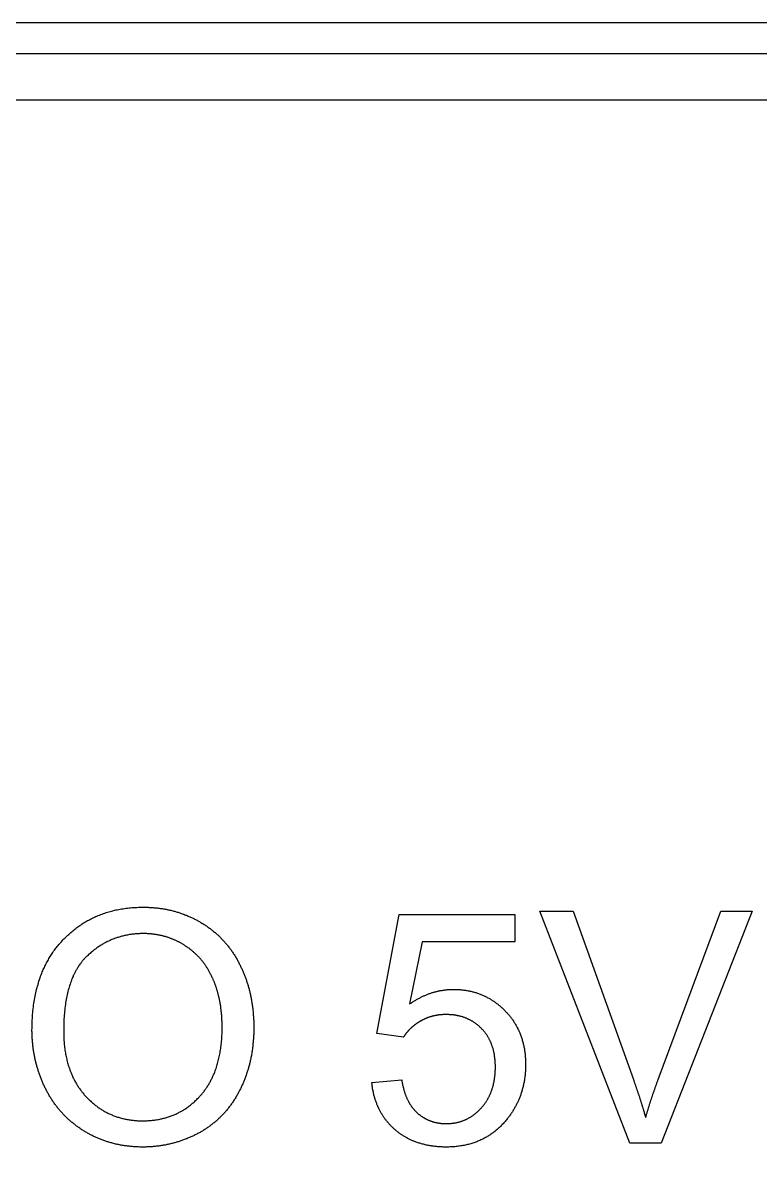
# Model space of a CAD drawing. Extents: x -140 to 139, y -60 to 60.
# Drawn here: x 39.75 to 49.28, y -33.81 to -19 of the extents above; entities that cross this region are included whole.
import ezdxf

# ---------------------------------------------------------------- set-up
doc = ezdxf.new("R2010")
doc.units = 0
doc.layers.add('ENGRAVE', color=5, linetype='Continuous')

msp = doc.modelspace()

# ---------------------------------------------------------------- linework, layer by layer
at = {"layer": 'ENGRAVE', "color": 5}
for points in [[(57.5, -19), (6.5, -19), (6.5, -45), (57.5, -45), (57.5, -19)], [(57.1, -19.4), (6.9, -19.4), (6.9, -44.6), (57.1, -44.6), (57.1, -19.4)]]:
    msp.add_lwpolyline(points, close=True, dxfattribs=at)
for points in [[(56.5, -20), (7.5, -20)], [(40.267, -30.87), (40.28, -30.858), (40.292, -30.846), (40.304, -30.833), (40.316, -30.821), (40.329, -30.809), (40.341, -30.798), (40.354, -30.786), (40.367, -30.775), (40.38, -30.764), (40.393, -30.753), (40.406, -30.742), (40.419, -30.732), (40.432, -30.722), (40.446, -30.711), (40.459, -30.702), (40.473, -30.692), (40.487, -30.682), (40.501, -30.673), (40.514, -30.664), (40.528, -30.655), (40.543, -30.646), (40.557, -30.637), (40.571, -30.629), (40.586, -30.621), (40.6, -30.613), (40.615, -30.605), (40.63, -30.597), (40.645, -30.59), (40.659, -30.583), (40.674, -30.576), (40.689, -30.569), (40.705, -30.562), (40.722, -30.555), (40.738, -30.548), (40.756, -30.541), (40.773, -30.535), (40.79, -30.529), (40.808, -30.523), (40.825, -30.517), (40.843, -30.511), (40.86, -30.506), (40.878, -30.501), (40.896, -30.496), (40.914, -30.492), (40.933, -30.487), (40.951, -30.483), (40.97, -30.479), (40.988, -30.476), (41.007, -30.472), (41.026, -30.469), (41.045, -30.466), (41.064, -30.463), (41.083, -30.46), (41.103, -30.458), (41.122, -30.456), (41.142, -30.454), (41.161, -30.452), (41.181, -30.451), (41.201, -30.45), (41.221, -30.449), (41.242, -30.448), (41.262, -30.447), (41.282, -30.447), (41.303, -30.447)], [(41.303, -30.447), (41.316, -30.447), (41.33, -30.447), (41.343, -30.447), (41.356, -30.448), (41.369, -30.448), (41.383, -30.449), (41.396, -30.449), (41.409, -30.45), (41.422, -30.451), (41.435, -30.452), (41.448, -30.453), (41.461, -30.454), (41.474, -30.456), (41.487, -30.457), (41.499, -30.458), (41.512, -30.46), (41.525, -30.462), (41.538, -30.464), (41.55, -30.465), (41.563, -30.468), (41.575, -30.47), (41.588, -30.472), (41.6, -30.474), (41.613, -30.477), (41.625, -30.479), (41.637, -30.482), (41.65, -30.485), (41.662, -30.487), (41.674, -30.49), (41.687, -30.493), (41.699, -30.497), (41.711, -30.5), (41.722, -30.503), (41.733, -30.506), (41.744, -30.51), (41.755, -30.513), (41.766, -30.516), (41.777, -30.52), (41.788, -30.524), (41.799, -30.528), (41.81, -30.531), (41.821, -30.535), (41.832, -30.539), (41.843, -30.544), (41.854, -30.548), (41.865, -30.552), (41.875, -30.556), (41.886, -30.561), (41.897, -30.566), (41.907, -30.57), (41.918, -30.575), (41.928, -30.58), (41.939, -30.585), (41.949, -30.59), (41.96, -30.595), (41.97, -30.6), (41.98, -30.606), (41.991, -30.611), (42.001, -30.616), (42.011, -30.622), (42.021, -30.628), (42.032, -30.634), (42.042, -30.639), (42.052, -30.645)], [(47.6, -33.5), (46.437, -30.5)], [(46.437, -30.5), (46.867, -30.5)], [(46.867, -30.5), (47.647, -32.679)], [(47.966, -32.679), (48.776, -30.5)], [(49.181, -30.5), (48.007, -33.5)], [(48.776, -30.5), (49.181, -30.5)], [(42.052, -30.645), (42.062, -30.652), (42.072, -30.658), (42.082, -30.664), (42.092, -30.67), (42.102, -30.677), (42.112, -30.683), (42.122, -30.69), (42.132, -30.697), (42.142, -30.704), (42.151, -30.71), (42.161, -30.717), (42.17, -30.724), (42.179, -30.731), (42.189, -30.739), (42.198, -30.746), (42.207, -30.753), (42.216, -30.761), (42.225, -30.768), (42.234, -30.776), (42.243, -30.783), (42.252, -30.791), (42.26, -30.799), (42.269, -30.806), (42.277, -30.814), (42.286, -30.822), (42.294, -30.83), (42.303, -30.839), (42.311, -30.847), (42.319, -30.855), (42.327, -30.863), (42.335, -30.872), (42.343, -30.88), (42.351, -30.889), (42.359, -30.898), (42.367, -30.907), (42.374, -30.916), (42.382, -30.925), (42.39, -30.934), (42.397, -30.943), (42.405, -30.953), (42.412, -30.962), (42.419, -30.972), (42.426, -30.981), (42.434, -30.991), (42.441, -31), (42.448, -31.01), (42.454, -31.02), (42.461, -31.03), (42.468, -31.04), (42.475, -31.05), (42.481, -31.06), (42.488, -31.071), (42.494, -31.081), (42.5, -31.091), (42.507, -31.102), (42.513, -31.112), (42.519, -31.123), (42.525, -31.134), (42.531, -31.145), (42.537, -31.156), (42.542, -31.167), (42.548, -31.178), (42.554, -31.189), (42.559, -31.2)], [(44.327, -32.082), (44.618, -30.541)], [(44.618, -30.541), (46.11, -30.541)], [(46.11, -30.541), (46.11, -30.893)], [(41.305, -30.789), (41.292, -30.789), (41.279, -30.789), (41.266, -30.789), (41.253, -30.79), (41.24, -30.79), (41.227, -30.791), (41.214, -30.792), (41.201, -30.793), (41.189, -30.794), (41.176, -30.796), (41.163, -30.797), (41.151, -30.799), (41.138, -30.801), (41.126, -30.802), (41.114, -30.805), (41.101, -30.807), (41.089, -30.809), (41.077, -30.812), (41.065, -30.814), (41.053, -30.817), (41.041, -30.82), (41.029, -30.823), (41.017, -30.826), (41.005, -30.829), (40.993, -30.833), (40.982, -30.837), (40.97, -30.84), (40.958, -30.844), (40.947, -30.848), (40.935, -30.852), (40.924, -30.857), (40.912, -30.861), (40.901, -30.866), (40.89, -30.871), (40.879, -30.876), (40.867, -30.881), (40.856, -30.886), (40.845, -30.891), (40.834, -30.897), (40.823, -30.902), (40.813, -30.908), (40.802, -30.914), (40.791, -30.92), (40.78, -30.926), (40.77, -30.932), (40.759, -30.939), (40.749, -30.945), (40.738, -30.952), (40.728, -30.959), (40.717, -30.966), (40.707, -30.973), (40.697, -30.98), (40.687, -30.988), (40.677, -30.995), (40.666, -31.003), (40.656, -31.011), (40.647, -31.019), (40.637, -31.027), (40.627, -31.035), (40.617, -31.044), (40.607, -31.053), (40.598, -31.061), (40.588, -31.07), (40.578, -31.079)], [(41.839, -30.94), (41.832, -30.935), (41.824, -30.931), (41.817, -30.926), (41.81, -30.922), (41.803, -30.918), (41.795, -30.914), (41.788, -30.909), (41.78, -30.905), (41.773, -30.901), (41.765, -30.897), (41.758, -30.894), (41.75, -30.89), (41.743, -30.886), (41.735, -30.882), (41.728, -30.879), (41.72, -30.875), (41.712, -30.872), (41.705, -30.868), (41.697, -30.865), (41.689, -30.862), (41.681, -30.859), (41.673, -30.856), (41.666, -30.853), (41.658, -30.85), (41.65, -30.847), (41.642, -30.844), (41.634, -30.841), (41.626, -30.838), (41.618, -30.836), (41.61, -30.833), (41.602, -30.831), (41.594, -30.828), (41.585, -30.826), (41.577, -30.824), (41.568, -30.821), (41.559, -30.819), (41.551, -30.817), (41.542, -30.815), (41.533, -30.813), (41.525, -30.811), (41.516, -30.809), (41.507, -30.807), (41.498, -30.806), (41.489, -30.804), (41.48, -30.803), (41.471, -30.801), (41.462, -30.8), (41.453, -30.799), (41.444, -30.797), (41.435, -30.796), (41.426, -30.795), (41.417, -30.794), (41.408, -30.793), (41.399, -30.792), (41.389, -30.792), (41.38, -30.791), (41.371, -30.79), (41.361, -30.79), (41.352, -30.789), (41.343, -30.789), (41.333, -30.789), (41.324, -30.789), (41.314, -30.789), (41.305, -30.789)], [(39.866, -32.039), (39.867, -32.013), (39.867, -31.987), (39.868, -31.961), (39.868, -31.936), (39.869, -31.91), (39.871, -31.885), (39.872, -31.86), (39.874, -31.835), (39.876, -31.811), (39.879, -31.787), (39.881, -31.762), (39.884, -31.738), (39.887, -31.715), (39.891, -31.691), (39.894, -31.668), (39.898, -31.645), (39.902, -31.622), (39.906, -31.599), (39.911, -31.577), (39.916, -31.554), (39.921, -31.532), (39.926, -31.51), (39.932, -31.488), (39.938, -31.467), (39.944, -31.446), (39.95, -31.425), (39.956, -31.404), (39.963, -31.383), (39.971, -31.362), (39.978, -31.341), (39.986, -31.321), (39.993, -31.302), (40, -31.285), (40.006, -31.27), (40.012, -31.255), (40.019, -31.241), (40.026, -31.227), (40.033, -31.212), (40.04, -31.197), (40.047, -31.182), (40.055, -31.168), (40.062, -31.154), (40.07, -31.139), (40.078, -31.126), (40.086, -31.112), (40.094, -31.098), (40.102, -31.084), (40.111, -31.071), (40.12, -31.057), (40.128, -31.044), (40.137, -31.031), (40.146, -31.018), (40.156, -31.005), (40.165, -30.992), (40.175, -30.979), (40.184, -30.967), (40.194, -30.954), (40.204, -30.942), (40.214, -30.93), (40.225, -30.918), (40.235, -30.906), (40.246, -30.894), (40.257, -30.882), (40.267, -30.87)], [(42.201, -31.364), (42.197, -31.355), (42.193, -31.346), (42.189, -31.337), (42.185, -31.329), (42.181, -31.32), (42.176, -31.312), (42.172, -31.303), (42.168, -31.295), (42.163, -31.287), (42.159, -31.278), (42.154, -31.27), (42.149, -31.262), (42.145, -31.254), (42.14, -31.246), (42.135, -31.238), (42.13, -31.23), (42.125, -31.223), (42.12, -31.215), (42.115, -31.207), (42.11, -31.2), (42.105, -31.192), (42.1, -31.185), (42.094, -31.177), (42.089, -31.17), (42.083, -31.163), (42.078, -31.156), (42.072, -31.149), (42.067, -31.142), (42.061, -31.134), (42.055, -31.127), (42.049, -31.121), (42.044, -31.114), (42.038, -31.108), (42.032, -31.101), (42.027, -31.095), (42.021, -31.089), (42.015, -31.083), (42.009, -31.077), (42.004, -31.071), (41.998, -31.065), (41.992, -31.059), (41.986, -31.053), (41.979, -31.048), (41.973, -31.042), (41.967, -31.036), (41.961, -31.031), (41.955, -31.025), (41.948, -31.02), (41.942, -31.014), (41.935, -31.009), (41.929, -31.004), (41.922, -30.998), (41.916, -30.993), (41.909, -30.988), (41.902, -30.983), (41.895, -30.978), (41.888, -30.973), (41.882, -30.968), (41.875, -30.963), (41.868, -30.959), (41.861, -30.954), (41.853, -30.949), (41.846, -30.945), (41.839, -30.94)], [(44.913, -30.893), (44.751, -31.699)], [(46.11, -30.893), (44.913, -30.893)], [(40.578, -31.079), (40.571, -31.086), (40.564, -31.093), (40.557, -31.1), (40.55, -31.108), (40.543, -31.115), (40.537, -31.122), (40.53, -31.13), (40.523, -31.138), (40.517, -31.146), (40.51, -31.154), (40.504, -31.162), (40.498, -31.17), (40.492, -31.178), (40.486, -31.186), (40.48, -31.195), (40.474, -31.203), (40.468, -31.212), (40.462, -31.221), (40.457, -31.23), (40.451, -31.239), (40.446, -31.248), (40.44, -31.257), (40.435, -31.267), (40.43, -31.276), (40.425, -31.286), (40.419, -31.296), (40.415, -31.306), (40.41, -31.315), (40.406, -31.324), (40.401, -31.333), (40.397, -31.344), (40.391, -31.356), (40.385, -31.371), (40.378, -31.388), (40.371, -31.407), (40.364, -31.426), (40.358, -31.445), (40.352, -31.463), (40.346, -31.482), (40.341, -31.5), (40.335, -31.52), (40.33, -31.539), (40.325, -31.559), (40.321, -31.58), (40.316, -31.6), (40.312, -31.621), (40.308, -31.642), (40.305, -31.663), (40.301, -31.685), (40.298, -31.707), (40.295, -31.729), (40.292, -31.752), (40.289, -31.775), (40.287, -31.798), (40.285, -31.821), (40.283, -31.845), (40.281, -31.869), (40.28, -31.893), (40.278, -31.918), (40.277, -31.943), (40.277, -31.968), (40.276, -31.993), (40.276, -32.019), (40.276, -32.045)], [(42.559, -31.2), (42.564, -31.21), (42.569, -31.221), (42.574, -31.231), (42.579, -31.242), (42.584, -31.252), (42.589, -31.263), (42.594, -31.273), (42.598, -31.284), (42.603, -31.295), (42.607, -31.305), (42.611, -31.316), (42.616, -31.327), (42.62, -31.338), (42.624, -31.349), (42.628, -31.36), (42.632, -31.371), (42.636, -31.382), (42.64, -31.393), (42.643, -31.404), (42.647, -31.415), (42.651, -31.426), (42.654, -31.437), (42.658, -31.449), (42.661, -31.46), (42.664, -31.471), (42.668, -31.483), (42.671, -31.494), (42.674, -31.506), (42.677, -31.517), (42.68, -31.528), (42.683, -31.54), (42.685, -31.552), (42.688, -31.565), (42.691, -31.578), (42.694, -31.592), (42.697, -31.605), (42.7, -31.619), (42.702, -31.633), (42.705, -31.646), (42.707, -31.66), (42.71, -31.674), (42.712, -31.687), (42.714, -31.701), (42.716, -31.715), (42.718, -31.729), (42.72, -31.743), (42.721, -31.757), (42.723, -31.771), (42.724, -31.785), (42.726, -31.8), (42.727, -31.814), (42.728, -31.828), (42.729, -31.843), (42.73, -31.857), (42.731, -31.871), (42.732, -31.886), (42.733, -31.901), (42.734, -31.915), (42.734, -31.93), (42.735, -31.945), (42.735, -31.959), (42.735, -31.974), (42.735, -31.989), (42.735, -32.004)], [(42.326, -32.002), (42.326, -31.99), (42.326, -31.977), (42.326, -31.965), (42.325, -31.952), (42.325, -31.94), (42.325, -31.927), (42.324, -31.915), (42.324, -31.903), (42.323, -31.891), (42.322, -31.879), (42.322, -31.867), (42.321, -31.855), (42.32, -31.843), (42.319, -31.831), (42.318, -31.819), (42.317, -31.808), (42.315, -31.796), (42.314, -31.784), (42.313, -31.773), (42.311, -31.761), (42.31, -31.75), (42.308, -31.738), (42.307, -31.727), (42.305, -31.716), (42.303, -31.705), (42.301, -31.694), (42.299, -31.682), (42.297, -31.671), (42.295, -31.66), (42.293, -31.649), (42.29, -31.638), (42.288, -31.627), (42.286, -31.618), (42.284, -31.609), (42.282, -31.601), (42.28, -31.592), (42.278, -31.584), (42.276, -31.575), (42.274, -31.567), (42.271, -31.558), (42.269, -31.549), (42.266, -31.541), (42.264, -31.532), (42.262, -31.524), (42.259, -31.516), (42.256, -31.507), (42.254, -31.499), (42.251, -31.491), (42.248, -31.483), (42.246, -31.474), (42.243, -31.466), (42.24, -31.458), (42.237, -31.45), (42.234, -31.442), (42.231, -31.434), (42.228, -31.426), (42.225, -31.418), (42.221, -31.41), (42.218, -31.402), (42.215, -31.394), (42.212, -31.387), (42.208, -31.379), (42.205, -31.371), (42.201, -31.364)], [(44.751, -31.699), (44.76, -31.693), (44.769, -31.687), (44.778, -31.681), (44.787, -31.675), (44.796, -31.669), (44.805, -31.664), (44.814, -31.658), (44.823, -31.653), (44.832, -31.648), (44.841, -31.642), (44.85, -31.637), (44.859, -31.632), (44.868, -31.627), (44.877, -31.623), (44.886, -31.618), (44.895, -31.613), (44.904, -31.609), (44.913, -31.604), (44.922, -31.6), (44.931, -31.596), (44.941, -31.592), (44.95, -31.588), (44.959, -31.584), (44.968, -31.58), (44.977, -31.576), (44.987, -31.573), (44.996, -31.569), (45.005, -31.566), (45.015, -31.562), (45.024, -31.559), (45.033, -31.556), (45.043, -31.553), (45.051, -31.551), (45.06, -31.548), (45.068, -31.546), (45.076, -31.543), (45.085, -31.541), (45.093, -31.539), (45.102, -31.537), (45.11, -31.535), (45.119, -31.533), (45.127, -31.531), (45.136, -31.529), (45.144, -31.527), (45.153, -31.526), (45.162, -31.524), (45.17, -31.523), (45.179, -31.521), (45.187, -31.52), (45.196, -31.519), (45.205, -31.518), (45.213, -31.517), (45.222, -31.516), (45.231, -31.515), (45.239, -31.514), (45.248, -31.514), (45.257, -31.513), (45.265, -31.512), (45.274, -31.512), (45.283, -31.512), (45.292, -31.511), (45.3, -31.511), (45.309, -31.511), (45.318, -31.511)], [(45.318, -31.511), (45.33, -31.511), (45.343, -31.511), (45.355, -31.512), (45.367, -31.512), (45.379, -31.513), (45.391, -31.513), (45.403, -31.514), (45.415, -31.515), (45.427, -31.516), (45.439, -31.518), (45.451, -31.519), (45.463, -31.521), (45.474, -31.522), (45.486, -31.524), (45.497, -31.526), (45.509, -31.528), (45.52, -31.531), (45.532, -31.533), (45.543, -31.535), (45.554, -31.538), (45.565, -31.541), (45.576, -31.544), (45.587, -31.547), (45.598, -31.55), (45.609, -31.553), (45.62, -31.557), (45.631, -31.561), (45.642, -31.564), (45.652, -31.568), (45.663, -31.572), (45.674, -31.576), (45.684, -31.581), (45.694, -31.585), (45.704, -31.589), (45.715, -31.594), (45.724, -31.599), (45.734, -31.603), (45.744, -31.608), (45.754, -31.614), (45.764, -31.619), (45.774, -31.624), (45.783, -31.63), (45.793, -31.635), (45.802, -31.641), (45.812, -31.647), (45.821, -31.653), (45.831, -31.659), (45.84, -31.665), (45.849, -31.672), (45.858, -31.678), (45.868, -31.685), (45.877, -31.692), (45.886, -31.699), (45.895, -31.706), (45.903, -31.713), (45.912, -31.72), (45.921, -31.727), (45.93, -31.735), (45.938, -31.743), (45.947, -31.751), (45.956, -31.759), (45.964, -31.767), (45.972, -31.775), (45.981, -31.783)], [(45.22, -31.836), (45.214, -31.836), (45.208, -31.836), (45.202, -31.836), (45.197, -31.837), (45.191, -31.837), (45.185, -31.837), (45.18, -31.837), (45.174, -31.838), (45.168, -31.838), (45.163, -31.838), (45.157, -31.839), (45.152, -31.839), (45.146, -31.84), (45.141, -31.841), (45.135, -31.841), (45.13, -31.842), (45.124, -31.843), (45.119, -31.843), (45.113, -31.844), (45.108, -31.845), (45.102, -31.846), (45.097, -31.847), (45.092, -31.848), (45.086, -31.849), (45.081, -31.85), (45.076, -31.851), (45.07, -31.852), (45.065, -31.853), (45.06, -31.854), (45.055, -31.856), (45.049, -31.857), (45.044, -31.858), (45.039, -31.86), (45.034, -31.861), (45.03, -31.862), (45.025, -31.864), (45.02, -31.865), (45.016, -31.867), (45.011, -31.868), (45.006, -31.87), (45.002, -31.871), (44.997, -31.873), (44.992, -31.875), (44.988, -31.876), (44.983, -31.878), (44.978, -31.88), (44.974, -31.882), (44.969, -31.884), (44.965, -31.885), (44.96, -31.887), (44.956, -31.889), (44.951, -31.891), (44.947, -31.893), (44.942, -31.895), (44.938, -31.897), (44.933, -31.9), (44.929, -31.902), (44.924, -31.904), (44.92, -31.906), (44.916, -31.909), (44.911, -31.911), (44.907, -31.913), (44.903, -31.916), (44.898, -31.918)], [(45.682, -32.018), (45.677, -32.013), (45.672, -32.008), (45.666, -32.003), (45.661, -31.998), (45.656, -31.993), (45.65, -31.988), (45.645, -31.983), (45.639, -31.978), (45.634, -31.974), (45.628, -31.969), (45.622, -31.964), (45.617, -31.96), (45.611, -31.956), (45.605, -31.951), (45.599, -31.947), (45.593, -31.943), (45.588, -31.939), (45.582, -31.935), (45.575, -31.931), (45.569, -31.927), (45.563, -31.924), (45.557, -31.92), (45.551, -31.916), (45.545, -31.913), (45.538, -31.909), (45.532, -31.906), (45.525, -31.903), (45.519, -31.9), (45.513, -31.897), (45.506, -31.894), (45.5, -31.891), (45.493, -31.888), (45.485, -31.885), (45.478, -31.882), (45.47, -31.878), (45.462, -31.876), (45.454, -31.873), (45.446, -31.87), (45.438, -31.868), (45.43, -31.865), (45.422, -31.863), (45.414, -31.861), (45.406, -31.858), (45.398, -31.856), (45.389, -31.854), (45.381, -31.853), (45.372, -31.851), (45.364, -31.849), (45.355, -31.848), (45.347, -31.846), (45.338, -31.845), (45.329, -31.844), (45.321, -31.842), (45.312, -31.841), (45.303, -31.84), (45.294, -31.839), (45.285, -31.839), (45.276, -31.838), (45.266, -31.838), (45.257, -31.837), (45.248, -31.837), (45.238, -31.837), (45.229, -31.836), (45.22, -31.836)], [(45.981, -31.783), (45.989, -31.791), (45.997, -31.799), (46.004, -31.808), (46.012, -31.816), (46.019, -31.824), (46.027, -31.833), (46.034, -31.841), (46.041, -31.85), (46.048, -31.858), (46.055, -31.867), (46.062, -31.876), (46.068, -31.884), (46.075, -31.893), (46.081, -31.902), (46.087, -31.911), (46.094, -31.92), (46.1, -31.93), (46.105, -31.939), (46.111, -31.948), (46.117, -31.957), (46.122, -31.967), (46.128, -31.976), (46.133, -31.986), (46.138, -31.996), (46.144, -32.005), (46.149, -32.015), (46.153, -32.025), (46.158, -32.035), (46.163, -32.045), (46.167, -32.054), (46.172, -32.065), (46.176, -32.075), (46.18, -32.086), (46.185, -32.098), (46.189, -32.11), (46.194, -32.121), (46.198, -32.133), (46.201, -32.145), (46.205, -32.157), (46.209, -32.169), (46.212, -32.181), (46.216, -32.193), (46.219, -32.206), (46.222, -32.218), (46.225, -32.23), (46.227, -32.243), (46.23, -32.256), (46.232, -32.268), (46.235, -32.281), (46.237, -32.294), (46.239, -32.307), (46.24, -32.32), (46.242, -32.333), (46.244, -32.346), (46.245, -32.36), (46.246, -32.373), (46.247, -32.386), (46.248, -32.4), (46.249, -32.414), (46.25, -32.427), (46.25, -32.441), (46.251, -32.455), (46.251, -32.469), (46.251, -32.483)], [(44.898, -31.918), (44.894, -31.921), (44.889, -31.923), (44.885, -31.926), (44.88, -31.929), (44.876, -31.931), (44.871, -31.934), (44.867, -31.937), (44.862, -31.94), (44.858, -31.942), (44.854, -31.945), (44.849, -31.948), (44.845, -31.951), (44.841, -31.954), (44.837, -31.957), (44.832, -31.96), (44.828, -31.963), (44.824, -31.966), (44.82, -31.969), (44.816, -31.972), (44.812, -31.975), (44.808, -31.978), (44.804, -31.981), (44.8, -31.984), (44.796, -31.988), (44.793, -31.991), (44.789, -31.994), (44.785, -31.997), (44.781, -32.001), (44.777, -32.004), (44.774, -32.007), (44.77, -32.011), (44.766, -32.014), (44.763, -32.017), (44.76, -32.02), (44.756, -32.024), (44.753, -32.027), (44.75, -32.03), (44.747, -32.033), (44.744, -32.037), (44.74, -32.04), (44.737, -32.043), (44.734, -32.047), (44.731, -32.05), (44.728, -32.054), (44.725, -32.057), (44.722, -32.061), (44.719, -32.064), (44.716, -32.068), (44.713, -32.071), (44.711, -32.075), (44.708, -32.078), (44.705, -32.082), (44.702, -32.085), (44.699, -32.089), (44.697, -32.093), (44.694, -32.097), (44.691, -32.1), (44.689, -32.104), (44.686, -32.108), (44.683, -32.112), (44.681, -32.115), (44.678, -32.119), (44.676, -32.123), (44.673, -32.127)], [(40.038, -32.788), (40.033, -32.777), (40.028, -32.766), (40.023, -32.755), (40.017, -32.744), (40.012, -32.732), (40.008, -32.721), (40.003, -32.71), (39.998, -32.699), (39.993, -32.688), (39.989, -32.676), (39.984, -32.665), (39.98, -32.654), (39.976, -32.643), (39.971, -32.631), (39.967, -32.62), (39.963, -32.609), (39.959, -32.597), (39.955, -32.586), (39.951, -32.574), (39.948, -32.563), (39.944, -32.552), (39.94, -32.54), (39.937, -32.529), (39.934, -32.517), (39.93, -32.506), (39.927, -32.494), (39.924, -32.482), (39.921, -32.471), (39.918, -32.459), (39.915, -32.448), (39.912, -32.436), (39.909, -32.424), (39.907, -32.413), (39.904, -32.401), (39.902, -32.389), (39.899, -32.377), (39.897, -32.365), (39.895, -32.354), (39.893, -32.342), (39.891, -32.33), (39.889, -32.318), (39.887, -32.306), (39.885, -32.294), (39.883, -32.282), (39.882, -32.27), (39.88, -32.258), (39.878, -32.246), (39.877, -32.234), (39.876, -32.222), (39.875, -32.21), (39.873, -32.198), (39.872, -32.186), (39.871, -32.174), (39.871, -32.162), (39.87, -32.149), (39.869, -32.137), (39.868, -32.125), (39.868, -32.113), (39.867, -32.1), (39.867, -32.088), (39.867, -32.076), (39.867, -32.064), (39.866, -32.051), (39.866, -32.039)], [(40.276, -32.045), (40.276, -32.064), (40.276, -32.083), (40.276, -32.101), (40.277, -32.12), (40.278, -32.138), (40.279, -32.156), (40.28, -32.174), (40.281, -32.192), (40.283, -32.21), (40.284, -32.228), (40.286, -32.245), (40.288, -32.262), (40.291, -32.28), (40.293, -32.297), (40.296, -32.314), (40.298, -32.33), (40.301, -32.347), (40.304, -32.364), (40.308, -32.38), (40.311, -32.396), (40.315, -32.412), (40.319, -32.428), (40.323, -32.444), (40.327, -32.46), (40.331, -32.475), (40.335, -32.49), (40.34, -32.506), (40.345, -32.521), (40.35, -32.536), (40.356, -32.552), (40.361, -32.566), (40.367, -32.58), (40.371, -32.592), (40.376, -32.604), (40.381, -32.614), (40.385, -32.625), (40.39, -32.636), (40.395, -32.647), (40.4, -32.658), (40.406, -32.668), (40.411, -32.679), (40.417, -32.69), (40.422, -32.7), (40.428, -32.711), (40.434, -32.721), (40.44, -32.731), (40.446, -32.741), (40.452, -32.751), (40.459, -32.761), (40.465, -32.771), (40.471, -32.781), (40.478, -32.791), (40.485, -32.8), (40.492, -32.81), (40.499, -32.819), (40.506, -32.829), (40.513, -32.838), (40.52, -32.847), (40.528, -32.856), (40.535, -32.865), (40.543, -32.874), (40.55, -32.883), (40.558, -32.892), (40.566, -32.9)], [(42.035, -32.896), (42.043, -32.888), (42.051, -32.879), (42.058, -32.871), (42.066, -32.862), (42.073, -32.853), (42.08, -32.844), (42.087, -32.835), (42.094, -32.826), (42.101, -32.817), (42.108, -32.808), (42.114, -32.799), (42.121, -32.789), (42.127, -32.78), (42.134, -32.77), (42.14, -32.76), (42.146, -32.75), (42.152, -32.74), (42.158, -32.73), (42.164, -32.72), (42.169, -32.71), (42.175, -32.7), (42.181, -32.69), (42.186, -32.679), (42.191, -32.668), (42.197, -32.658), (42.202, -32.647), (42.207, -32.636), (42.212, -32.625), (42.216, -32.615), (42.221, -32.604), (42.225, -32.593), (42.23, -32.58), (42.235, -32.566), (42.241, -32.551), (42.247, -32.534), (42.253, -32.518), (42.258, -32.501), (42.263, -32.485), (42.268, -32.469), (42.272, -32.452), (42.276, -32.435), (42.281, -32.419), (42.285, -32.401), (42.289, -32.384), (42.292, -32.366), (42.296, -32.349), (42.299, -32.331), (42.302, -32.313), (42.305, -32.295), (42.308, -32.277), (42.31, -32.258), (42.313, -32.239), (42.315, -32.221), (42.317, -32.202), (42.318, -32.182), (42.32, -32.163), (42.321, -32.143), (42.323, -32.124), (42.324, -32.104), (42.325, -32.084), (42.325, -32.064), (42.326, -32.043), (42.326, -32.023), (42.326, -32.002)], [(42.735, -32.004), (42.735, -32.019), (42.735, -32.034), (42.735, -32.049), (42.735, -32.064), (42.734, -32.079), (42.734, -32.094), (42.733, -32.109), (42.732, -32.123), (42.731, -32.138), (42.73, -32.153), (42.729, -32.167), (42.728, -32.182), (42.727, -32.196), (42.725, -32.211), (42.724, -32.225), (42.722, -32.239), (42.721, -32.253), (42.719, -32.268), (42.717, -32.282), (42.715, -32.296), (42.713, -32.31), (42.711, -32.324), (42.709, -32.338), (42.706, -32.352), (42.704, -32.366), (42.701, -32.379), (42.699, -32.393), (42.696, -32.407), (42.693, -32.421), (42.69, -32.434), (42.687, -32.448), (42.684, -32.461), (42.681, -32.473), (42.678, -32.485), (42.675, -32.497), (42.671, -32.508), (42.668, -32.52), (42.665, -32.531), (42.662, -32.543), (42.658, -32.555), (42.655, -32.566), (42.651, -32.578), (42.647, -32.589), (42.643, -32.601), (42.64, -32.612), (42.636, -32.623), (42.632, -32.635), (42.628, -32.646), (42.623, -32.657), (42.619, -32.668), (42.615, -32.68), (42.61, -32.691), (42.606, -32.702), (42.601, -32.713), (42.597, -32.724), (42.592, -32.735), (42.587, -32.746), (42.582, -32.756), (42.577, -32.767), (42.572, -32.778), (42.567, -32.789), (42.562, -32.799), (42.556, -32.81), (42.551, -32.821)], [(44.673, -32.127), (44.327, -32.082)], [(45.86, -32.516), (45.86, -32.505), (45.86, -32.494), (45.86, -32.483), (45.859, -32.473), (45.859, -32.462), (45.858, -32.452), (45.858, -32.441), (45.857, -32.431), (45.856, -32.421), (45.855, -32.411), (45.854, -32.401), (45.853, -32.391), (45.851, -32.381), (45.85, -32.371), (45.848, -32.361), (45.847, -32.352), (45.845, -32.342), (45.843, -32.332), (45.841, -32.323), (45.839, -32.314), (45.837, -32.304), (45.834, -32.295), (45.832, -32.286), (45.83, -32.277), (45.827, -32.268), (45.824, -32.259), (45.821, -32.251), (45.818, -32.242), (45.815, -32.233), (45.812, -32.224), (45.809, -32.216), (45.806, -32.208), (45.803, -32.201), (45.8, -32.194), (45.797, -32.188), (45.794, -32.181), (45.791, -32.175), (45.788, -32.168), (45.785, -32.162), (45.781, -32.155), (45.778, -32.149), (45.775, -32.143), (45.771, -32.137), (45.768, -32.131), (45.764, -32.124), (45.76, -32.118), (45.757, -32.112), (45.753, -32.106), (45.749, -32.101), (45.745, -32.095), (45.741, -32.089), (45.737, -32.083), (45.733, -32.078), (45.728, -32.072), (45.724, -32.066), (45.72, -32.061), (45.715, -32.055), (45.711, -32.05), (45.706, -32.044), (45.701, -32.039), (45.697, -32.034), (45.692, -32.029), (45.687, -32.024), (45.682, -32.018)], [(45.676, -33.048), (45.681, -33.042), (45.686, -33.036), (45.691, -33.031), (45.696, -33.025), (45.701, -33.019), (45.706, -33.013), (45.711, -33.007), (45.715, -33.001), (45.72, -32.995), (45.724, -32.989), (45.729, -32.982), (45.733, -32.976), (45.737, -32.97), (45.741, -32.964), (45.746, -32.957), (45.75, -32.951), (45.754, -32.944), (45.758, -32.938), (45.761, -32.931), (45.765, -32.924), (45.769, -32.918), (45.772, -32.911), (45.776, -32.904), (45.78, -32.897), (45.783, -32.89), (45.786, -32.883), (45.79, -32.876), (45.793, -32.869), (45.796, -32.862), (45.799, -32.855), (45.802, -32.848), (45.805, -32.84), (45.808, -32.832), (45.811, -32.823), (45.814, -32.813), (45.818, -32.804), (45.821, -32.795), (45.824, -32.785), (45.826, -32.776), (45.829, -32.767), (45.831, -32.757), (45.834, -32.747), (45.836, -32.738), (45.838, -32.728), (45.841, -32.718), (45.843, -32.708), (45.844, -32.698), (45.846, -32.688), (45.848, -32.678), (45.85, -32.667), (45.851, -32.657), (45.852, -32.647), (45.854, -32.636), (45.855, -32.626), (45.856, -32.615), (45.857, -32.604), (45.858, -32.593), (45.858, -32.583), (45.859, -32.572), (45.859, -32.561), (45.86, -32.549), (45.86, -32.538), (45.86, -32.527), (45.86, -32.516)], [(46.251, -32.483), (46.251, -32.496), (46.251, -32.509), (46.25, -32.522), (46.25, -32.535), (46.249, -32.548), (46.249, -32.561), (46.248, -32.574), (46.247, -32.586), (46.246, -32.599), (46.245, -32.612), (46.244, -32.624), (46.242, -32.637), (46.241, -32.649), (46.239, -32.662), (46.237, -32.674), (46.235, -32.686), (46.233, -32.698), (46.231, -32.711), (46.229, -32.723), (46.226, -32.735), (46.224, -32.747), (46.221, -32.759), (46.218, -32.771), (46.215, -32.782), (46.212, -32.794), (46.209, -32.806), (46.206, -32.817), (46.202, -32.829), (46.199, -32.841), (46.195, -32.852), (46.191, -32.864), (46.188, -32.875), (46.184, -32.885), (46.18, -32.896), (46.176, -32.906), (46.172, -32.917), (46.168, -32.927), (46.163, -32.937), (46.159, -32.947), (46.154, -32.958), (46.15, -32.968), (46.145, -32.978), (46.14, -32.988), (46.135, -32.998), (46.13, -33.008), (46.125, -33.018), (46.12, -33.027), (46.114, -33.037), (46.109, -33.047), (46.103, -33.057), (46.098, -33.066), (46.092, -33.076), (46.086, -33.085), (46.08, -33.095), (46.074, -33.104), (46.067, -33.114), (46.061, -33.123), (46.055, -33.132), (46.048, -33.142), (46.041, -33.151), (46.035, -33.16), (46.028, -33.169), (46.021, -33.178), (46.014, -33.187)], [(44.262, -32.714), (44.649, -32.681)], [(44.557, -33.322), (44.549, -33.315), (44.542, -33.308), (44.534, -33.301), (44.527, -33.294), (44.519, -33.287), (44.512, -33.28), (44.505, -33.273), (44.498, -33.265), (44.492, -33.258), (44.485, -33.251), (44.478, -33.243), (44.472, -33.235), (44.465, -33.228), (44.459, -33.22), (44.453, -33.212), (44.446, -33.205), (44.44, -33.197), (44.434, -33.189), (44.429, -33.181), (44.423, -33.173), (44.417, -33.164), (44.412, -33.156), (44.406, -33.148), (44.401, -33.139), (44.395, -33.131), (44.39, -33.122), (44.385, -33.114), (44.38, -33.105), (44.375, -33.097), (44.371, -33.088), (44.366, -33.079), (44.361, -33.07), (44.357, -33.061), (44.352, -33.051), (44.347, -33.04), (44.342, -33.03), (44.338, -33.02), (44.333, -33.01), (44.329, -32.999), (44.325, -32.989), (44.321, -32.978), (44.317, -32.968), (44.313, -32.957), (44.31, -32.946), (44.306, -32.935), (44.303, -32.925), (44.3, -32.914), (44.296, -32.902), (44.293, -32.891), (44.29, -32.88), (44.288, -32.869), (44.285, -32.857), (44.282, -32.846), (44.28, -32.834), (44.278, -32.823), (44.275, -32.811), (44.273, -32.799), (44.271, -32.787), (44.269, -32.775), (44.268, -32.763), (44.266, -32.751), (44.265, -32.739), (44.263, -32.726), (44.262, -32.714)], [(44.649, -32.681), (44.65, -32.691), (44.652, -32.701), (44.654, -32.711), (44.655, -32.721), (44.657, -32.731), (44.659, -32.741), (44.661, -32.75), (44.663, -32.76), (44.666, -32.769), (44.668, -32.778), (44.67, -32.788), (44.672, -32.797), (44.675, -32.806), (44.677, -32.815), (44.68, -32.823), (44.683, -32.832), (44.685, -32.841), (44.688, -32.849), (44.691, -32.858), (44.694, -32.866), (44.697, -32.875), (44.7, -32.883), (44.703, -32.891), (44.707, -32.899), (44.71, -32.907), (44.713, -32.915), (44.717, -32.922), (44.72, -32.93), (44.724, -32.938), (44.728, -32.946), (44.732, -32.953), (44.735, -32.96), (44.738, -32.966), (44.741, -32.971), (44.744, -32.976), (44.747, -32.981), (44.75, -32.986), (44.753, -32.991), (44.756, -32.996), (44.759, -33.002), (44.763, -33.007), (44.766, -33.011), (44.769, -33.016), (44.772, -33.021), (44.776, -33.026), (44.779, -33.031), (44.783, -33.035), (44.786, -33.04), (44.79, -33.044), (44.793, -33.049), (44.797, -33.053), (44.8, -33.058), (44.804, -33.062), (44.808, -33.067), (44.812, -33.071), (44.815, -33.075), (44.819, -33.079), (44.823, -33.083), (44.827, -33.087), (44.831, -33.091), (44.835, -33.095), (44.839, -33.099), (44.843, -33.103), (44.847, -33.107)], [(47.647, -32.679), (47.65, -32.688), (47.653, -32.697), (47.656, -32.706), (47.659, -32.715), (47.662, -32.723), (47.665, -32.732), (47.668, -32.741), (47.671, -32.749), (47.675, -32.758), (47.678, -32.767), (47.681, -32.775), (47.683, -32.784), (47.686, -32.793), (47.689, -32.801), (47.692, -32.81), (47.695, -32.818), (47.698, -32.827), (47.701, -32.835), (47.704, -32.844), (47.707, -32.852), (47.709, -32.861), (47.712, -32.869), (47.715, -32.878), (47.718, -32.886), (47.721, -32.894), (47.723, -32.903), (47.726, -32.911), (47.729, -32.919), (47.731, -32.928), (47.734, -32.936), (47.737, -32.945), (47.739, -32.952), (47.742, -32.96), (47.744, -32.967), (47.746, -32.974), (47.748, -32.98), (47.75, -32.987), (47.752, -32.994), (47.755, -33.001), (47.757, -33.008), (47.759, -33.015), (47.761, -33.022), (47.763, -33.029), (47.765, -33.036), (47.767, -33.043), (47.769, -33.05), (47.771, -33.056), (47.773, -33.063), (47.775, -33.07), (47.777, -33.077), (47.779, -33.084), (47.781, -33.09), (47.783, -33.097), (47.785, -33.104), (47.787, -33.111), (47.789, -33.117), (47.791, -33.124), (47.793, -33.131), (47.795, -33.137), (47.797, -33.144), (47.799, -33.151), (47.801, -33.157), (47.802, -33.164), (47.804, -33.171)], [(47.804, -33.171), (47.806, -33.163), (47.809, -33.155), (47.811, -33.148), (47.813, -33.14), (47.815, -33.133), (47.817, -33.125), (47.82, -33.118), (47.822, -33.11), (47.824, -33.102), (47.826, -33.095), (47.828, -33.087), (47.831, -33.08), (47.833, -33.072), (47.835, -33.065), (47.838, -33.057), (47.84, -33.049), (47.842, -33.042), (47.845, -33.034), (47.847, -33.027), (47.849, -33.019), (47.852, -33.012), (47.854, -33.004), (47.856, -32.996), (47.859, -32.989), (47.861, -32.981), (47.864, -32.974), (47.866, -32.966), (47.868, -32.959), (47.871, -32.951), (47.873, -32.944), (47.876, -32.936), (47.878, -32.928), (47.881, -32.921), (47.883, -32.913), (47.886, -32.905), (47.889, -32.897), (47.891, -32.889), (47.894, -32.882), (47.897, -32.874), (47.899, -32.866), (47.902, -32.858), (47.904, -32.851), (47.907, -32.843), (47.91, -32.835), (47.913, -32.827), (47.915, -32.819), (47.918, -32.812), (47.921, -32.804), (47.923, -32.796), (47.926, -32.788), (47.929, -32.781), (47.932, -32.773), (47.934, -32.765), (47.937, -32.757), (47.94, -32.749), (47.943, -32.742), (47.946, -32.734), (47.949, -32.726), (47.951, -32.718), (47.954, -32.711), (47.957, -32.703), (47.96, -32.695), (47.963, -32.687), (47.966, -32.679)], [(40.544, -33.347), (40.533, -33.34), (40.523, -33.334), (40.513, -33.327), (40.503, -33.32), (40.493, -33.314), (40.483, -33.307), (40.473, -33.3), (40.463, -33.293), (40.453, -33.286), (40.444, -33.279), (40.434, -33.272), (40.425, -33.265), (40.415, -33.257), (40.406, -33.25), (40.397, -33.243), (40.387, -33.235), (40.378, -33.228), (40.369, -33.22), (40.36, -33.212), (40.351, -33.204), (40.343, -33.197), (40.334, -33.189), (40.325, -33.181), (40.317, -33.173), (40.308, -33.164), (40.3, -33.156), (40.292, -33.148), (40.283, -33.14), (40.275, -33.131), (40.267, -33.123), (40.259, -33.114), (40.251, -33.105), (40.243, -33.097), (40.236, -33.088), (40.228, -33.079), (40.22, -33.07), (40.213, -33.061), (40.205, -33.052), (40.198, -33.042), (40.19, -33.033), (40.183, -33.024), (40.176, -33.014), (40.169, -33.005), (40.162, -32.995), (40.155, -32.985), (40.148, -32.976), (40.141, -32.966), (40.135, -32.956), (40.128, -32.946), (40.121, -32.936), (40.115, -32.926), (40.109, -32.916), (40.102, -32.905), (40.096, -32.895), (40.09, -32.885), (40.084, -32.874), (40.078, -32.864), (40.072, -32.853), (40.066, -32.842), (40.06, -32.832), (40.055, -32.821), (40.049, -32.81), (40.044, -32.799), (40.038, -32.788)], [(42.551, -32.821), (42.545, -32.832), (42.539, -32.843), (42.533, -32.855), (42.527, -32.866), (42.521, -32.877), (42.514, -32.888), (42.508, -32.899), (42.501, -32.91), (42.495, -32.921), (42.488, -32.931), (42.482, -32.942), (42.475, -32.952), (42.468, -32.963), (42.461, -32.973), (42.454, -32.983), (42.447, -32.994), (42.44, -33.004), (42.432, -33.014), (42.425, -33.023), (42.418, -33.033), (42.41, -33.043), (42.402, -33.053), (42.395, -33.062), (42.387, -33.072), (42.379, -33.081), (42.371, -33.09), (42.363, -33.099), (42.355, -33.108), (42.347, -33.117), (42.339, -33.126), (42.331, -33.135), (42.322, -33.144), (42.314, -33.152), (42.306, -33.16), (42.298, -33.168), (42.29, -33.176), (42.281, -33.184), (42.273, -33.192), (42.265, -33.2), (42.256, -33.207), (42.247, -33.215), (42.239, -33.222), (42.23, -33.23), (42.221, -33.237), (42.212, -33.244), (42.203, -33.252), (42.194, -33.259), (42.185, -33.266), (42.176, -33.273), (42.167, -33.28), (42.157, -33.286), (42.148, -33.293), (42.138, -33.3), (42.129, -33.306), (42.119, -33.313), (42.109, -33.319), (42.1, -33.325), (42.09, -33.331), (42.08, -33.338), (42.07, -33.344), (42.06, -33.35), (42.05, -33.355), (42.04, -33.361), (42.029, -33.367)], [(40.566, -32.9), (40.575, -32.91), (40.584, -32.919), (40.594, -32.928), (40.603, -32.938), (40.612, -32.946), (40.621, -32.955), (40.631, -32.964), (40.64, -32.972), (40.65, -32.981), (40.66, -32.989), (40.669, -32.997), (40.679, -33.005), (40.689, -33.012), (40.699, -33.02), (40.709, -33.027), (40.719, -33.035), (40.729, -33.042), (40.74, -33.049), (40.75, -33.056), (40.76, -33.062), (40.771, -33.069), (40.781, -33.075), (40.792, -33.082), (40.802, -33.088), (40.813, -33.094), (40.824, -33.1), (40.835, -33.105), (40.846, -33.111), (40.857, -33.116), (40.868, -33.121), (40.879, -33.126), (40.89, -33.131), (40.902, -33.136), (40.913, -33.141), (40.925, -33.146), (40.937, -33.15), (40.949, -33.154), (40.961, -33.159), (40.973, -33.163), (40.985, -33.166), (40.997, -33.17), (41.01, -33.174), (41.022, -33.177), (41.035, -33.18), (41.047, -33.183), (41.06, -33.186), (41.072, -33.189), (41.085, -33.191), (41.098, -33.194), (41.111, -33.196), (41.124, -33.198), (41.137, -33.2), (41.15, -33.202), (41.163, -33.204), (41.176, -33.205), (41.19, -33.206), (41.203, -33.208), (41.216, -33.209), (41.23, -33.21), (41.244, -33.21), (41.257, -33.211), (41.271, -33.211), (41.285, -33.211), (41.299, -33.211)], [(41.299, -33.211), (41.313, -33.211), (41.327, -33.211), (41.341, -33.211), (41.355, -33.21), (41.369, -33.209), (41.383, -33.209), (41.397, -33.208), (41.411, -33.206), (41.425, -33.205), (41.438, -33.203), (41.452, -33.202), (41.465, -33.2), (41.478, -33.198), (41.492, -33.196), (41.505, -33.193), (41.518, -33.191), (41.531, -33.188), (41.544, -33.185), (41.556, -33.182), (41.569, -33.179), (41.582, -33.176), (41.594, -33.172), (41.607, -33.169), (41.619, -33.165), (41.632, -33.161), (41.644, -33.157), (41.656, -33.153), (41.668, -33.148), (41.68, -33.144), (41.692, -33.139), (41.704, -33.134), (41.716, -33.129), (41.727, -33.124), (41.738, -33.119), (41.749, -33.113), (41.76, -33.108), (41.771, -33.102), (41.781, -33.097), (41.792, -33.091), (41.803, -33.085), (41.813, -33.079), (41.824, -33.072), (41.834, -33.066), (41.845, -33.059), (41.855, -33.053), (41.865, -33.046), (41.875, -33.039), (41.885, -33.031), (41.895, -33.024), (41.905, -33.017), (41.915, -33.009), (41.925, -33.001), (41.934, -32.993), (41.944, -32.985), (41.953, -32.977), (41.963, -32.969), (41.972, -32.96), (41.981, -32.951), (41.991, -32.943), (42, -32.934), (42.009, -32.924), (42.018, -32.915), (42.027, -32.906), (42.035, -32.896)], [(44.847, -33.107), (44.852, -33.111), (44.857, -33.116), (44.862, -33.12), (44.867, -33.124), (44.872, -33.128), (44.877, -33.132), (44.882, -33.136), (44.887, -33.14), (44.892, -33.143), (44.897, -33.147), (44.902, -33.151), (44.907, -33.154), (44.912, -33.158), (44.918, -33.161), (44.923, -33.164), (44.928, -33.168), (44.933, -33.171), (44.939, -33.174), (44.944, -33.177), (44.949, -33.18), (44.955, -33.183), (44.96, -33.186), (44.966, -33.189), (44.971, -33.192), (44.977, -33.194), (44.982, -33.197), (44.988, -33.2), (44.994, -33.202), (44.999, -33.205), (45.005, -33.207), (45.011, -33.209), (45.017, -33.211), (45.022, -33.214), (45.029, -33.216), (45.035, -33.218), (45.041, -33.22), (45.047, -33.222), (45.053, -33.224), (45.059, -33.226), (45.066, -33.228), (45.072, -33.229), (45.078, -33.231), (45.085, -33.232), (45.091, -33.234), (45.098, -33.235), (45.104, -33.237), (45.11, -33.238), (45.117, -33.239), (45.124, -33.24), (45.13, -33.241), (45.137, -33.242), (45.143, -33.243), (45.15, -33.244), (45.157, -33.245), (45.164, -33.245), (45.17, -33.246), (45.177, -33.247), (45.184, -33.247), (45.191, -33.247), (45.198, -33.248), (45.205, -33.248), (45.212, -33.248), (45.219, -33.248), (45.226, -33.248)], [(45.226, -33.248), (45.234, -33.248), (45.242, -33.248), (45.25, -33.248), (45.258, -33.248), (45.266, -33.247), (45.274, -33.247), (45.282, -33.246), (45.29, -33.245), (45.298, -33.244), (45.306, -33.244), (45.314, -33.243), (45.322, -33.241), (45.329, -33.24), (45.337, -33.239), (45.345, -33.238), (45.352, -33.236), (45.36, -33.234), (45.367, -33.233), (45.375, -33.231), (45.382, -33.229), (45.39, -33.227), (45.397, -33.225), (45.404, -33.223), (45.412, -33.221), (45.419, -33.218), (45.426, -33.216), (45.433, -33.213), (45.441, -33.211), (45.448, -33.208), (45.455, -33.205), (45.462, -33.202), (45.469, -33.199), (45.476, -33.196), (45.483, -33.193), (45.49, -33.189), (45.497, -33.186), (45.504, -33.182), (45.511, -33.179), (45.518, -33.175), (45.524, -33.171), (45.531, -33.167), (45.538, -33.163), (45.545, -33.159), (45.551, -33.155), (45.558, -33.15), (45.565, -33.146), (45.571, -33.141), (45.578, -33.136), (45.584, -33.132), (45.59, -33.127), (45.597, -33.122), (45.603, -33.117), (45.609, -33.111), (45.616, -33.106), (45.622, -33.101), (45.628, -33.095), (45.634, -33.09), (45.64, -33.084), (45.646, -33.078), (45.652, -33.072), (45.658, -33.066), (45.664, -33.06), (45.67, -33.054), (45.676, -33.048)], [(45.226, -33.551), (45.212, -33.551), (45.198, -33.551), (45.185, -33.551), (45.171, -33.55), (45.158, -33.55), (45.144, -33.549), (45.131, -33.548), (45.118, -33.547), (45.105, -33.546), (45.092, -33.545), (45.079, -33.543), (45.066, -33.542), (45.053, -33.54), (45.04, -33.538), (45.028, -33.536), (45.015, -33.534), (45.003, -33.532), (44.99, -33.53), (44.978, -33.527), (44.966, -33.525), (44.954, -33.522), (44.942, -33.519), (44.93, -33.516), (44.918, -33.513), (44.906, -33.51), (44.895, -33.507), (44.883, -33.503), (44.871, -33.5), (44.86, -33.496), (44.848, -33.492), (44.837, -33.488), (44.826, -33.484), (44.816, -33.48), (44.807, -33.476), (44.798, -33.473), (44.789, -33.469), (44.78, -33.465), (44.771, -33.461), (44.762, -33.457), (44.753, -33.452), (44.744, -33.448), (44.735, -33.444), (44.727, -33.439), (44.718, -33.434), (44.709, -33.43), (44.701, -33.425), (44.692, -33.42), (44.684, -33.415), (44.675, -33.41), (44.667, -33.405), (44.659, -33.399), (44.65, -33.394), (44.642, -33.389), (44.634, -33.383), (44.626, -33.377), (44.618, -33.371), (44.61, -33.366), (44.602, -33.36), (44.595, -33.354), (44.587, -33.347), (44.579, -33.341), (44.572, -33.335), (44.564, -33.328), (44.557, -33.322)], [(46.014, -33.187), (46.005, -33.198), (45.996, -33.208), (45.987, -33.219), (45.978, -33.229), (45.969, -33.24), (45.96, -33.25), (45.95, -33.26), (45.941, -33.269), (45.932, -33.279), (45.922, -33.288), (45.912, -33.298), (45.902, -33.307), (45.893, -33.316), (45.883, -33.324), (45.872, -33.333), (45.862, -33.341), (45.852, -33.35), (45.842, -33.358), (45.831, -33.366), (45.821, -33.373), (45.81, -33.381), (45.799, -33.388), (45.788, -33.396), (45.777, -33.403), (45.766, -33.41), (45.755, -33.416), (45.744, -33.423), (45.733, -33.429), (45.721, -33.436), (45.71, -33.442), (45.698, -33.448), (45.686, -33.453), (45.674, -33.459), (45.661, -33.465), (45.648, -33.471), (45.635, -33.476), (45.622, -33.482), (45.609, -33.487), (45.595, -33.492), (45.582, -33.496), (45.568, -33.501), (45.555, -33.505), (45.541, -33.509), (45.527, -33.513), (45.513, -33.517), (45.499, -33.52), (45.485, -33.524), (45.47, -33.527), (45.456, -33.53), (45.441, -33.532), (45.427, -33.535), (45.412, -33.537), (45.397, -33.54), (45.382, -33.542), (45.367, -33.543), (45.352, -33.545), (45.336, -33.547), (45.321, -33.548), (45.305, -33.549), (45.29, -33.55), (45.274, -33.55), (45.258, -33.551), (45.242, -33.551), (45.226, -33.551)], [(41.301, -33.551), (41.287, -33.551), (41.273, -33.551), (41.26, -33.551), (41.246, -33.55), (41.233, -33.55), (41.219, -33.549), (41.206, -33.549), (41.192, -33.548), (41.179, -33.547), (41.166, -33.546), (41.152, -33.545), (41.139, -33.543), (41.126, -33.542), (41.113, -33.541), (41.1, -33.539), (41.087, -33.537), (41.074, -33.536), (41.061, -33.534), (41.048, -33.532), (41.035, -33.53), (41.022, -33.527), (41.01, -33.525), (40.997, -33.523), (40.984, -33.52), (40.972, -33.517), (40.959, -33.515), (40.947, -33.512), (40.934, -33.509), (40.922, -33.506), (40.909, -33.502), (40.897, -33.499), (40.885, -33.496), (40.873, -33.493), (40.862, -33.489), (40.851, -33.486), (40.84, -33.482), (40.829, -33.479), (40.818, -33.475), (40.807, -33.471), (40.796, -33.467), (40.785, -33.463), (40.774, -33.459), (40.763, -33.455), (40.752, -33.451), (40.741, -33.447), (40.73, -33.442), (40.72, -33.438), (40.709, -33.433), (40.698, -33.428), (40.688, -33.423), (40.677, -33.419), (40.667, -33.414), (40.656, -33.409), (40.646, -33.403), (40.635, -33.398), (40.625, -33.393), (40.615, -33.387), (40.604, -33.382), (40.594, -33.376), (40.584, -33.37), (40.574, -33.364), (40.564, -33.359), (40.554, -33.353), (40.544, -33.347)], [(42.029, -33.367), (42.019, -33.373), (42.008, -33.378), (41.998, -33.384), (41.987, -33.389), (41.977, -33.394), (41.966, -33.4), (41.955, -33.405), (41.945, -33.41), (41.934, -33.415), (41.923, -33.42), (41.913, -33.424), (41.902, -33.429), (41.891, -33.434), (41.88, -33.438), (41.869, -33.443), (41.859, -33.447), (41.848, -33.451), (41.837, -33.455), (41.826, -33.459), (41.815, -33.463), (41.804, -33.467), (41.793, -33.471), (41.782, -33.475), (41.771, -33.479), (41.76, -33.482), (41.749, -33.486), (41.737, -33.489), (41.726, -33.492), (41.715, -33.495), (41.704, -33.498), (41.693, -33.501), (41.681, -33.504), (41.67, -33.507), (41.658, -33.51), (41.647, -33.513), (41.635, -33.515), (41.624, -33.518), (41.612, -33.52), (41.6, -33.523), (41.589, -33.525), (41.577, -33.527), (41.565, -33.529), (41.554, -33.531), (41.542, -33.533), (41.53, -33.535), (41.518, -33.536), (41.506, -33.538), (41.494, -33.539), (41.483, -33.541), (41.471, -33.542), (41.459, -33.543), (41.447, -33.545), (41.435, -33.546), (41.423, -33.547), (41.411, -33.547), (41.398, -33.548), (41.386, -33.549), (41.374, -33.55), (41.362, -33.55), (41.35, -33.55), (41.338, -33.551), (41.325, -33.551), (41.313, -33.551), (41.301, -33.551)], [(48.007, -33.5), (47.6, -33.5)]]:
    msp.add_lwpolyline(points, dxfattribs=at)

doc.saveas('drawing.dxf')
